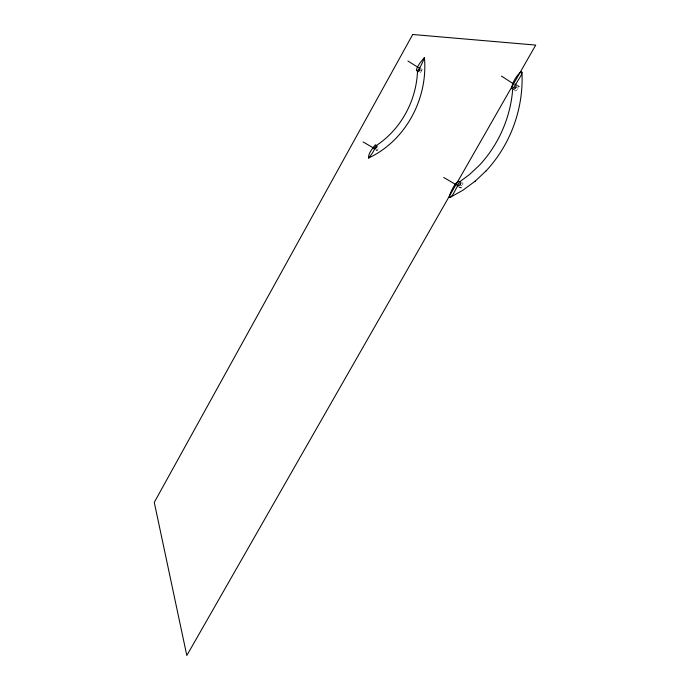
<?xml version="1.0" encoding="UTF-8"?>
<svg xmlns="http://www.w3.org/2000/svg" width="690" height="690" viewBox="0 0 690 690"><rect width="100%" height="100%" fill="white"/><g stroke="black" fill="none" stroke-linecap="round" stroke-linejoin="round"><path stroke-width="0.52" stroke-dasharray="3.45 2.59" d="M375.74 149.808L377.197 150.454L378.051 148.911A2.493 0.794 -60.3 0 0 378.698 146.547M420.02 72.709A2.57 0.802 -58.8 0 0 421.521 70.829L422.401 69.25L419.546 67.456M458.729 186.973L461.024 187.991L462.127 186.067A3.131 1.251 -59.1 0 0 462.188 182.781M514.706 90.425A3.26 1.259 -56.6 0 0 516.034 90.666A3.26 1.259 -56.6 0 0 518.095 88.346L519.225 86.354L515.784 84.128M420.728 68.948L422.401 69.25M517.457 86.043L519.225 86.354M375.757 149.626L377.197 150.454M459.79 184.696L462.127 186.067M459.281 186.973L461.024 187.991M419.606 69.63L421.521 70.829M515.775 86.854L518.087 88.337"/><path stroke-width="1.03" d="M511.67 88.682C512.023 82.878 516.525 75.124 521.536 71.519L521.959 72.597L521.14 75.365L515.818 84.094C517.629 85.827 513.748 91.537 512.73 88.656C510.738 116.929 498.887 144.288 479.602 165.057L469.58 174.484L459.73 181.755M521.959 72.597C523.727 108.451 510.566 144.65 486.062 170.913L485.915 171.051M424.41 57.667C416.812 78.177 411.18 71.872 424.41 57.667C428.145 98.273 405.918 140.536 368.615 158.027C367.925 153.982 372.548 148.238 375.446 144.719C375.714 148.842 371.582 154.603 368.615 158.027M417.528 71.501L417.493 71.605C416.234 100.792 400.968 129.297 376.43 145.443M417.493 71.605C419.313 72.338 420.279 68.819 419.546 67.456M515.646 87.785L514.766 87.665M374.739 148.031L374.308 148.824C375.602 148.859 378.198 146.349 376.585 145.383M458.082 185.006L452.933 194.606L450.872 196.9L450.087 197.409L449.268 197.012C449.052 194.537 457.28 177.951 459.419 181.936C453.684 190.621 464.172 182.962 459.885 181.617M372.85 148.169L373.299 147.384M515.818 84.094L513.662 87.501L511.773 88.7M455.236 184.98L455.805 183.997M450.087 197.409L462.947 190.207L475.125 181.211M474.944 181.375L486.062 170.913M455.271 184.946L456.763 184.109M418.873 70.285L419.546 70.32M363.095 141.942L373.782 148.134M443.696 177.468L456.633 185.041M407.919 61.013L418.52 67.654M501.406 76.055L514.214 84.327M459.885 183.583L460.437 184.221M376.24 146.918L376.645 147.418M412.715 34.5L154.275 502.398L186.817 655.5L535.725 45.092L412.715 34.5"/></g></svg>
